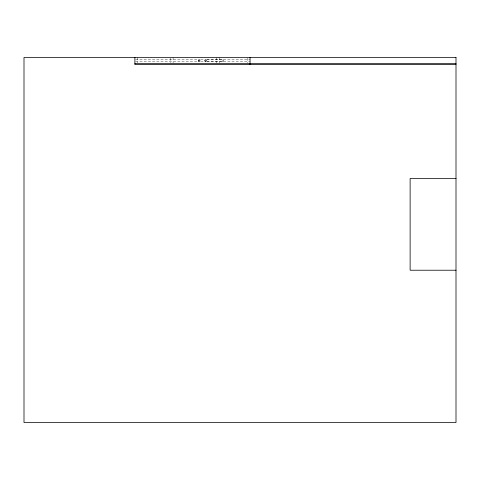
<?xml version="1.0" encoding="UTF-8"?>
<svg xmlns="http://www.w3.org/2000/svg" width="480" height="480" viewBox="0 0 480 480"><rect width="100%" height="100%" fill="white"/><g stroke="black" fill="none" stroke-linecap="round" stroke-linejoin="round"><path stroke-width="0.36" stroke-dasharray="2.4 1.8" d="M135.636 59.604L197.7 59.604M200.694 59.604L203.682 59.604M206.676 59.604L250.044 59.604M206.994 59.802L222.9 59.802M206.994 61.308L222.9 61.308L222.9 59.82M135.636 61.512L197.7 61.512M200.694 61.512L203.682 61.512M206.676 61.512L250.044 61.512M247.392 58.146L247.392 62.976M219.396 57.45L219.396 62.976M216.744 57.45L216.744 62.976M173.094 57.45L173.094 62.976M170.442 58.14L170.442 62.976M137.538 57.45L137.538 62.976M222.522 61.212A0.75 0.75 0 0 0 223.65 60.558A0.75 0.75 0 0 0 222.522 59.904A0.75 0.75 0 0 0 222.522 61.212"/><path stroke-width="0.72" d="M134.886 63.666L456 63.666M456 64.62L134.886 64.62L134.886 57.45M456 178.47L410.124 178.47L410.124 270.222L456 270.222M250.044 57.45L250.044 64.62M456 57.45L24 57.45L24 422.55L456 422.55L456 57.45M198.75 61.212A0.75 0.75 0 0 0 199.878 60.558A0.75 0.75 0 0 0 198.75 59.904A0.75 0.75 0 0 0 198.75 61.212M205.176 61.212A0.75 0.75 0 0 0 206.304 60.558A0.75 0.75 0 0 0 205.176 59.904A0.75 0.75 0 0 0 205.176 61.212"/></g></svg>
